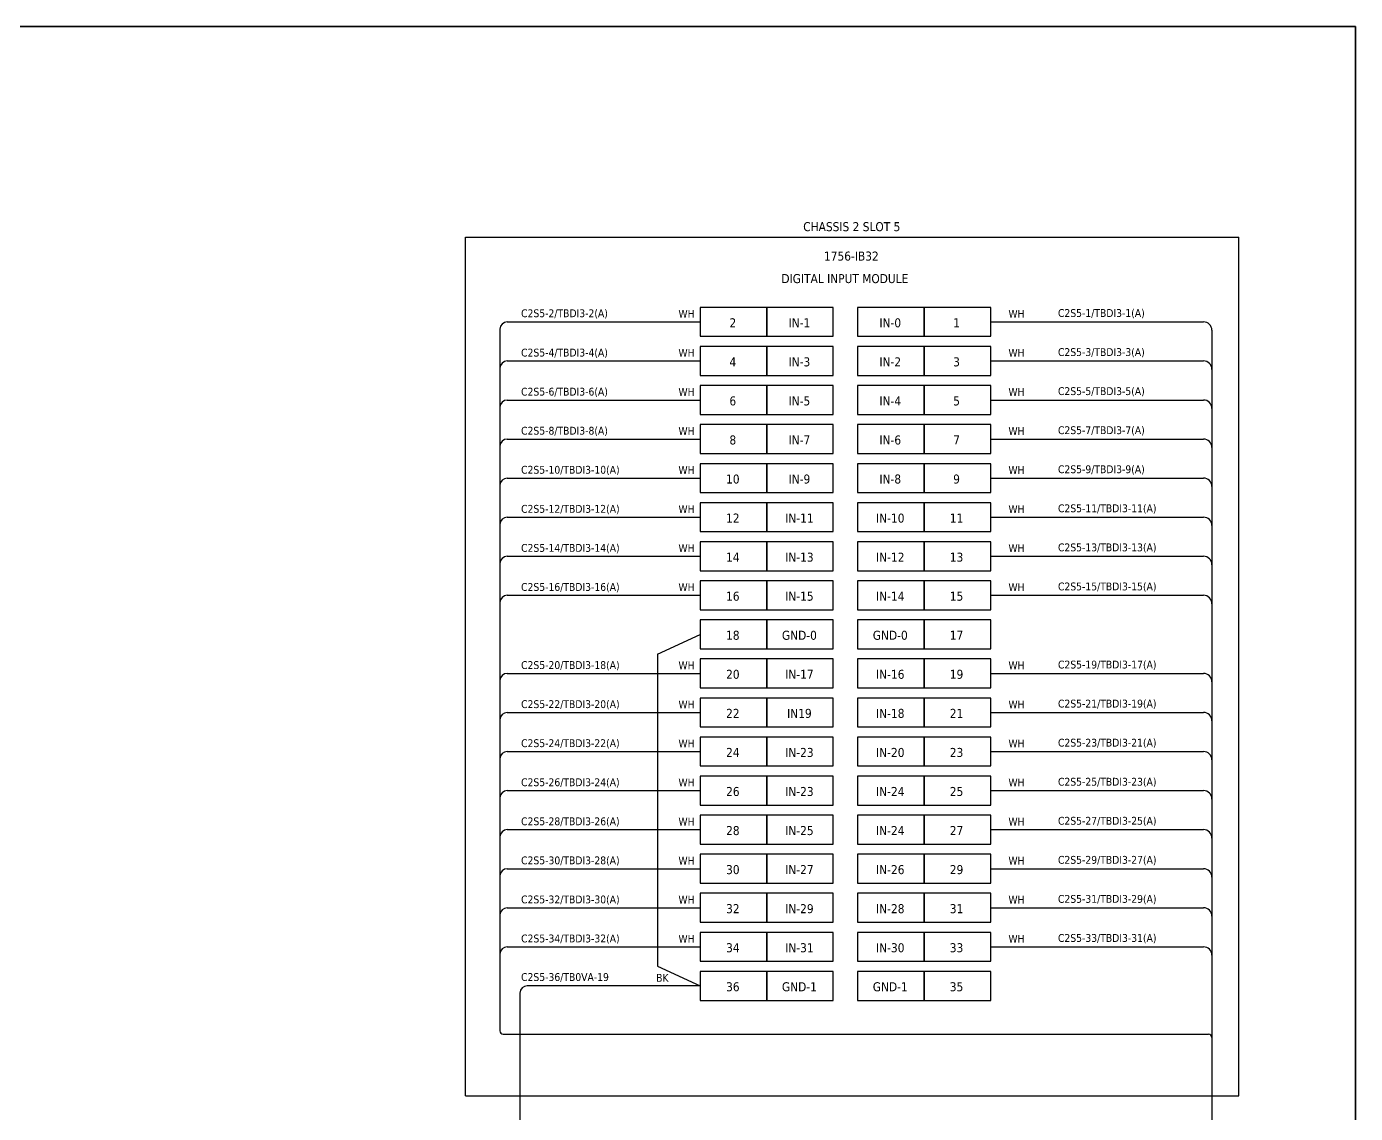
# Model space of a CAD drawing. Header units: millimetres. Extents: x 0 to 1792788, y -13 to 262234.
# Drawn here: x 952570 to 1004324, y 118622 to 160934 of the extents above; entities that cross this region are included whole.
import ezdxf
from ezdxf.enums import TextEntityAlignment as Align

# ---------------------------------------------------------------- set-up
doc = ezdxf.new("R2010")
doc.units = ezdxf.units.MM
for name, color, linetype, lineweight in [('ASHADE', 7, 'Continuous', 25), ('HELPPOINT', 7, 'Continuous', 25), ('IE-CABLE', 1, 'Continuous', 25), ('IE-EQUIP', 253, 'Continuous', 25), ('IE-WIRE', 7, 'Continuous', 25)]:
    doc.layers.add(name, color=color, linetype=linetype, lineweight=lineweight)
doc.styles.add('Tahoma', font='')
doc.styles.get('Tahoma').set_extended_font_data('Tahoma')

# ---------------------------------------------------------------- blocks, each defined once
blk = doc.blocks.new('TPA')
at = {"layer": 'HELPPOINT', "color": 4, "lineweight": 35, "ltscale": 25.4}
for p, q in [((14292753, 12827491), (14405128, 12827491)), ((14292753, 12827491), (14405128, 12827491)), ((14405128, 12827491), (14405128, 12749437)), ((14405128, 12827491), (14405128, 12749437))]:
    blk.add_line(p, q, dxfattribs=at)

msp = doc.modelspace()

# ---------------------------------------------------------------- linework, layer by layer
at = {"color": 4, "ltscale": 25.4}
msp.add_line((998733, 149109), (998733, 107031), dxfattribs=at)
at = {"ltscale": 25.4}
for p, q in [((977138, 136502), (978804, 137272)), ((977138, 136502), (977138, 124355)), ((977138, 124355), (978804, 123587))]:
    msp.add_line(p, q, dxfattribs=at)
at = {"layer": 'ASHADE', "color": 2, "linetype": 'Continuous', "ltscale": 4762.5}
for p, q in [((969670, 119309), (969670, 152738)), ((969670, 152738), (999786, 152738)), ((999786, 119309), (999786, 152738)), ((969670, 119309), (999786, 119309))]:
    msp.add_line(p, q, dxfattribs=at)
at = {"layer": 'IE-CABLE', "color": 4, "ltscale": 25.4}
for p, q in [((990122, 149437), (998405, 149437)), ((990122, 147916), (998405, 147916)), ((990122, 146396), (998405, 146396)), ((990122, 144875), (998405, 144875)), ((990122, 143355), (998405, 143355)), ((990122, 141834), (998405, 141834)), ((990122, 140313), (998405, 140313)), ((990122, 138793), (998405, 138793)), ((990122, 135752), (998405, 135752)), ((990122, 134231), (998405, 134231)), ((990122, 132710), (998405, 132710)), ((990122, 131190), (998405, 131190)), ((990122, 129669), (998405, 129669)), ((990122, 128149), (998405, 128149)), ((990122, 126628), (998405, 126628)), ((990122, 125107), (998405, 125107))]:
    msp.add_line(p, q, dxfattribs=at)
for centre in [(998405, 149109), (998405, 147589), (998405, 146068), (998405, 144547), (998405, 143027), (998405, 141506), (998405, 139985), (998405, 138465), (998405, 135424), (998405, 133903), (998405, 132382), (998405, 130862), (998405, 129341), (998405, 127821), (998405, 126300), (998405, 124779)]:
    msp.add_arc(centre, 328, 0, 90, dxfattribs=at)
at = {"layer": 'IE-EQUIP', "linetype": 'Continuous', "ltscale": 25.4}
for points in [[(978804, 148875), (981397, 148875), (981397, 149999), (978804, 149999)], [(981397, 148875), (983990, 148875), (983990, 149999), (981397, 149999)], [(984936, 148875), (987529, 148875), (987529, 149999), (984936, 149999)], [(987529, 148875), (990122, 148875), (990122, 149999), (987529, 149999)], [(978804, 147354), (981397, 147354), (981397, 148479), (978804, 148479)], [(981397, 147354), (983990, 147354), (983990, 148479), (981397, 148479)], [(984936, 147354), (987529, 147354), (987529, 148479), (984936, 148479)], [(987529, 147354), (990122, 147354), (990122, 148479), (987529, 148479)], [(978804, 145834), (981397, 145834), (981397, 146958), (978804, 146958)], [(981397, 145834), (983990, 145834), (983990, 146958), (981397, 146958)], [(984936, 145834), (987529, 145834), (987529, 146958), (984936, 146958)], [(987529, 145834), (990122, 145834), (990122, 146958), (987529, 146958)], [(978804, 144313), (981397, 144313), (981397, 145437), (978804, 145437)], [(981397, 144313), (983990, 144313), (983990, 145437), (981397, 145437)], [(984936, 144313), (987529, 144313), (987529, 145437), (984936, 145437)], [(987529, 144313), (990122, 144313), (990122, 145437), (987529, 145437)], [(978804, 142792), (981397, 142792), (981397, 143917), (978804, 143917)], [(981397, 142792), (983990, 142792), (983990, 143917), (981397, 143917)], [(984936, 142792), (987529, 142792), (987529, 143917), (984936, 143917)], [(987529, 142792), (990122, 142792), (990122, 143917), (987529, 143917)], [(978804, 141272), (981397, 141272), (981397, 142396), (978804, 142396)], [(981397, 141272), (983990, 141272), (983990, 142396), (981397, 142396)], [(984936, 141272), (987529, 141272), (987529, 142396), (984936, 142396)], [(987529, 141272), (990122, 141272), (990122, 142396), (987529, 142396)], [(978804, 139751), (981397, 139751), (981397, 140876), (978804, 140876)], [(981397, 139751), (983990, 139751), (983990, 140876), (981397, 140876)], [(984936, 139751), (987529, 139751), (987529, 140876), (984936, 140876)], [(987529, 139751), (990122, 139751), (990122, 140876), (987529, 140876)], [(978804, 138231), (981397, 138231), (981397, 139355), (978804, 139355)], [(981397, 138231), (983990, 138231), (983990, 139355), (981397, 139355)], [(984936, 138231), (987529, 138231), (987529, 139355), (984936, 139355)], [(987529, 138231), (990122, 138231), (990122, 139355), (987529, 139355)], [(978804, 136710), (981397, 136710), (981397, 137834), (978804, 137834)], [(981397, 136710), (983990, 136710), (983990, 137834), (981397, 137834)], [(984936, 136710), (987529, 136710), (987529, 137834), (984936, 137834)], [(987529, 136710), (990122, 136710), (990122, 137834), (987529, 137834)], [(978804, 135189), (981397, 135189), (981397, 136314), (978804, 136314)], [(981397, 135189), (983990, 135189), (983990, 136314), (981397, 136314)], [(984936, 135189), (987529, 135189), (987529, 136314), (984936, 136314)], [(987529, 135189), (990122, 135189), (990122, 136314), (987529, 136314)], [(978804, 133669), (981397, 133669), (981397, 134793), (978804, 134793)], [(981397, 133669), (983990, 133669), (983990, 134793), (981397, 134793)], [(984936, 133669), (987529, 133669), (987529, 134793), (984936, 134793)], [(987529, 133669), (990122, 133669), (990122, 134793), (987529, 134793)], [(978804, 132148), (981397, 132148), (981397, 133273), (978804, 133273)], [(981397, 132148), (983990, 132148), (983990, 133273), (981397, 133273)], [(984936, 132148), (987529, 132148), (987529, 133273), (984936, 133273)], [(987529, 132148), (990122, 132148), (990122, 133273), (987529, 133273)], [(978804, 130628), (981397, 130628), (981397, 131752), (978804, 131752)], [(981397, 130628), (983990, 130628), (983990, 131752), (981397, 131752)], [(984936, 130628), (987529, 130628), (987529, 131752), (984936, 131752)], [(987529, 130628), (990122, 130628), (990122, 131752), (987529, 131752)], [(978804, 129107), (981397, 129107), (981397, 130231), (978804, 130231)], [(981397, 129107), (983990, 129107), (983990, 130231), (981397, 130231)], [(984936, 129107), (987529, 129107), (987529, 130231), (984936, 130231)], [(987529, 129107), (990122, 129107), (990122, 130231), (987529, 130231)], [(978804, 127586), (981397, 127586), (981397, 128711), (978804, 128711)], [(981397, 127586), (983990, 127586), (983990, 128711), (981397, 128711)], [(984936, 127586), (987529, 127586), (987529, 128711), (984936, 128711)], [(987529, 127586), (990122, 127586), (990122, 128711), (987529, 128711)], [(978804, 126066), (981397, 126066), (981397, 127190), (978804, 127190)], [(981397, 126066), (983990, 126066), (983990, 127190), (981397, 127190)], [(984936, 126066), (987529, 126066), (987529, 127190), (984936, 127190)], [(987529, 126066), (990122, 126066), (990122, 127190), (987529, 127190)], [(978804, 124545), (981397, 124545), (981397, 125669), (978804, 125669)], [(981397, 124545), (983990, 124545), (983990, 125669), (981397, 125669)], [(984936, 124545), (987529, 124545), (987529, 125669), (984936, 125669)], [(987529, 124545), (990122, 124545), (990122, 125669), (987529, 125669)], [(978804, 123024), (981397, 123024), (981397, 124149), (978804, 124149)], [(981397, 123024), (983990, 123024), (983990, 124149), (981397, 124149)], [(984936, 123024), (987529, 123024), (987529, 124149), (984936, 124149)], [(987529, 123024), (990122, 123024), (990122, 124149), (987529, 124149)]]:
    msp.add_lwpolyline(points, close=True, dxfattribs=at)
at = {"layer": 'IE-WIRE', "color": 4, "ltscale": 25.4}
for p, q in [((971008, 149156), (971008, 121831)), ((971289, 149437), (978804, 149437)), ((971289, 147916), (978804, 147916)), ((971289, 146396), (978804, 146396)), ((971289, 144875), (978804, 144875)), ((971289, 143355), (978804, 143355)), ((971289, 141834), (978804, 141834)), ((971289, 140313), (978804, 140313)), ((971289, 138793), (978804, 138793)), ((971289, 135752), (978804, 135752)), ((971289, 134231), (978804, 134231)), ((971289, 132710), (978804, 132710)), ((971289, 131190), (978804, 131190)), ((971289, 129669), (978804, 129669)), ((971289, 128149), (978804, 128149)), ((971289, 126628), (978804, 126628)), ((971289, 125107), (978804, 125107)), ((971135, 121704), (998606, 121704))]:
    msp.add_line(p, q, dxfattribs=at)
at = {"layer": 'IE-WIRE', "color": 7, "ltscale": 25.4}
for p, q in [((971787, 123306), (971787, 115092)), ((978804, 123587), (972068, 123587))]:
    msp.add_line(p, q, dxfattribs=at)
at = {"layer": 'IE-WIRE', "color": 4, "ltscale": 25.4}
for centre, radius, start, end in [((971289, 149156), 281, 90, 180), ((971289, 147635), 281, 90, 180), ((971289, 146115), 281, 90, 180), ((971289, 144594), 281, 90, 180), ((971289, 143074), 281, 90, 180), ((971289, 141553), 281, 90, 180), ((971289, 140032), 281, 90, 180), ((971289, 138512), 281, 90, 180), ((971289, 135470), 281, 90, 180), ((971289, 133950), 281, 90, 180), ((971289, 132429), 281, 90, 180), ((971289, 130909), 281, 90, 180), ((971289, 129388), 281, 90, 180), ((971289, 127867), 281, 90, 180), ((971289, 126347), 281, 90, 180), ((971289, 124826), 281, 90, 180), ((971135, 121831), 127, 180, 270), ((998606, 121577), 127, 0, 90)]:
    msp.add_arc(centre, radius, start, end, dxfattribs=at)
at = {"layer": 'IE-WIRE', "color": 7, "ltscale": 25.4}
msp.add_arc((972068, 123306), 281, 90, 180, dxfattribs=at)

# ---------------------------------------------------------------- block references
at = {"xscale": 0.8800000000046566, "yscale": 0.8800000000046566, "zscale": 0.8800000000046566}
msp.add_blockref('TPA', (-11672189, -11127258), dxfattribs=at)

# ---------------------------------------------------------------- texts
at = {"color": 2, "style": 'Tahoma'}
for s, height, p in [('CHASSIS 2 SLOT 5', 350.52, (984709, 153145)), ('1756-IB32', 350.5, (984692, 151999)), ('DIGITAL INPUT MODULE', 350.52, (984439, 151123)), ('2', 351, (980076, 149402)), ('IN-1', 350.5, (982669, 149402)), ('IN-0', 350.5, (986208, 149402)), ('1', 351, (988789, 149402)), ('4', 351, (980076, 147881)), ('IN-3', 350.5, (982669, 147881)), ('IN-2', 350.5, (986208, 147881)), ('3', 351, (988789, 147881)), ('6', 351, (980076, 146361)), ('IN-5', 350.5, (982669, 146361)), ('IN-4', 350.5, (986208, 146361)), ('5', 351, (988789, 146361)), ('8', 351, (980076, 144840)), ('IN-7', 350.5, (982669, 144840)), ('IN-6', 350.5, (986208, 144840)), ('7', 351, (988789, 144840)), ('10', 350.5, (980076, 143320)), ('IN-9', 350.5, (982669, 143320)), ('IN-8', 350.5, (986208, 143320)), ('9', 351, (988789, 143320)), ('12', 350.5, (980076, 141799)), ('IN-11', 350.5, (982669, 141799)), ('IN-10', 350.5, (986208, 141799)), ('11', 350.5, (988789, 141799)), ('14', 350.5, (980076, 140278)), ('IN-13', 350.5, (982669, 140278)), ('IN-12', 350.5, (986208, 140278)), ('13', 350.5, (988789, 140278)), ('16', 350.5, (980076, 138758)), ('IN-15', 350.5, (982669, 138758)), ('IN-14', 350.5, (986208, 138758)), ('15', 350.5, (988789, 138758)), ('18', 350.5, (980076, 137237)), ('GND-0', 350.5, (982669, 137237)), ('GND-0', 350.5, (986208, 137237)), ('17', 350.5, (988789, 137237)), ('20', 350.5, (980076, 135717)), ('IN-17', 350.5, (982669, 135717)), ('IN-16', 350.5, (986208, 135717)), ('19', 350.5, (988789, 135717)), ('22', 350.5, (980076, 134196)), ('IN19', 350.5, (982669, 134196)), ('IN-18', 350.5, (986208, 134196)), ('21', 350.5, (988789, 134196)), ('24', 350.5, (980076, 132675)), ('IN-23', 350.5, (982669, 132675)), ('IN-20', 350.5, (986208, 132675)), ('23', 350.5, (988789, 132675)), ('26', 350.5, (980076, 131155)), ('IN-23', 350.5, (982669, 131155)), ('IN-24', 350.5, (986208, 131155)), ('25', 350.5, (988789, 131155)), ('28', 350.5, (980076, 129634)), ('IN-25', 350.5, (982669, 129634)), ('IN-24', 350.5, (986208, 129634)), ('27', 350.5, (988789, 129634)), ('30', 350.5, (980076, 128113)), ('IN-27', 350.5, (982669, 128113)), ('IN-26', 350.5, (986208, 128113)), ('29', 350.5, (988789, 128113)), ('32', 350.5, (980076, 126593)), ('IN-29', 350.5, (982669, 126593)), ('IN-28', 350.5, (986208, 126593)), ('31', 350.5, (988789, 126593)), ('34', 350.5, (980076, 125072)), ('IN-31', 350.5, (982669, 125072)), ('IN-30', 350.5, (986208, 125072)), ('33', 350.5, (988789, 125072)), ('36', 350.5, (980076, 123552)), ('GND-1', 350.5, (982669, 123552)), ('GND-1', 350.5, (986208, 123552)), ('35', 350.5, (988789, 123552))]:
    msp.add_text(s, height=height, dxfattribs=at).set_placement(p, align=Align.MIDDLE_CENTER)
at = {"color": 4, "style": 'Tahoma'}
for s, p in [('C2S5-2/TBDI3-2(A)', (971830, 149620)), ('WH', (977959, 149598)), ('WH', (990811, 149598)), ('C2S5-1/TBDI3-1(A)', (992739, 149630)), ('C2S5-4/TBDI3-4(A)', (971830, 148089)), ('WH', (977959, 148077)), ('WH', (990811, 148077)), ('C2S5-3/TBDI3-3(A)', (992739, 148109)), ('C2S5-6/TBDI3-6(A)', (971830, 146568)), ('WH', (977959, 146557)), ('WH', (990811, 146557)), ('C2S5-5/TBDI3-5(A)', (992739, 146589)), ('C2S5-8/TBDI3-8(A)', (971830, 145048)), ('WH', (977959, 145036)), ('WH', (990811, 145036)), ('C2S5-7/TBDI3-7(A)', (992739, 145068)), ('C2S5-10/TBDI3-10(A)', (971830, 143527)), ('WH', (977959, 143516)), ('WH', (990811, 143516)), ('C2S5-9/TBDI3-9(A)', (992739, 143547)), ('C2S5-12/TBDI3-12(A)', (971830, 142006)), ('C2S5-11/TBDI3-11(A)', (992739, 142027)), ('WH', (977959, 141995)), ('WH', (990811, 141995)), ('C2S5-14/TBDI3-14(A)', (971830, 140486)), ('WH', (977959, 140474)), ('WH', (990811, 140474)), ('C2S5-13/TBDI3-13(A)', (992739, 140506)), ('C2S5-16/TBDI3-16(A)', (971830, 138965)), ('WH', (977959, 138954)), ('WH', (990811, 138954)), ('C2S5-15/TBDI3-15(A)', (992739, 138985)), ('C2S5-20/TBDI3-18(A)', (971830, 135924)), ('WH', (977959, 135913)), ('WH', (990811, 135913)), ('C2S5-19/TBDI3-17(A)', (992739, 135944)), ('C2S5-22/TBDI3-20(A)', (971830, 134403)), ('WH', (977959, 134392)), ('WH', (990811, 134392)), ('C2S5-21/TBDI3-19(A)', (992739, 134424)), ('C2S5-24/TBDI3-22(A)', (971830, 132883)), ('WH', (977959, 132871)), ('WH', (990811, 132871)), ('C2S5-23/TBDI3-21(A)', (992739, 132903)), ('C2S5-26/TBDI3-24(A)', (971830, 131362)), ('WH', (977959, 131351)), ('WH', (990811, 131351)), ('C2S5-25/TBDI3-23(A)', (992739, 131382)), ('C2S5-28/TBDI3-26(A)', (971830, 129841)), ('WH', (977959, 129830)), ('WH', (990811, 129830)), ('C2S5-27/TBDI3-25(A)', (992739, 129862)), ('C2S5-30/TBDI3-28(A)', (971830, 128321)), ('WH', (977959, 128309)), ('WH', (990811, 128309)), ('C2S5-29/TBDI3-27(A)', (992739, 128341)), ('C2S5-32/TBDI3-30(A)', (971830, 126800)), ('WH', (977959, 126789)), ('WH', (990811, 126789)), ('C2S5-31/TBDI3-29(A)', (992739, 126821)), ('C2S5-34/TBDI3-32(A)', (971830, 125280)), ('WH', (977959, 125268)), ('WH', (990811, 125268)), ('C2S5-33/TBDI3-31(A)', (992739, 125300))]:
    msp.add_text(s, height=304.8, dxfattribs=at).set_placement(p)
at = {"color": 7, "style": 'Tahoma'}
for s, p in [('C2S5-36/TB0VA-19', (971830, 123779)), ('BK', (977090, 123748))]:
    msp.add_text(s, height=304.8, dxfattribs=at).set_placement(p)

doc.saveas('drawing.dxf')
